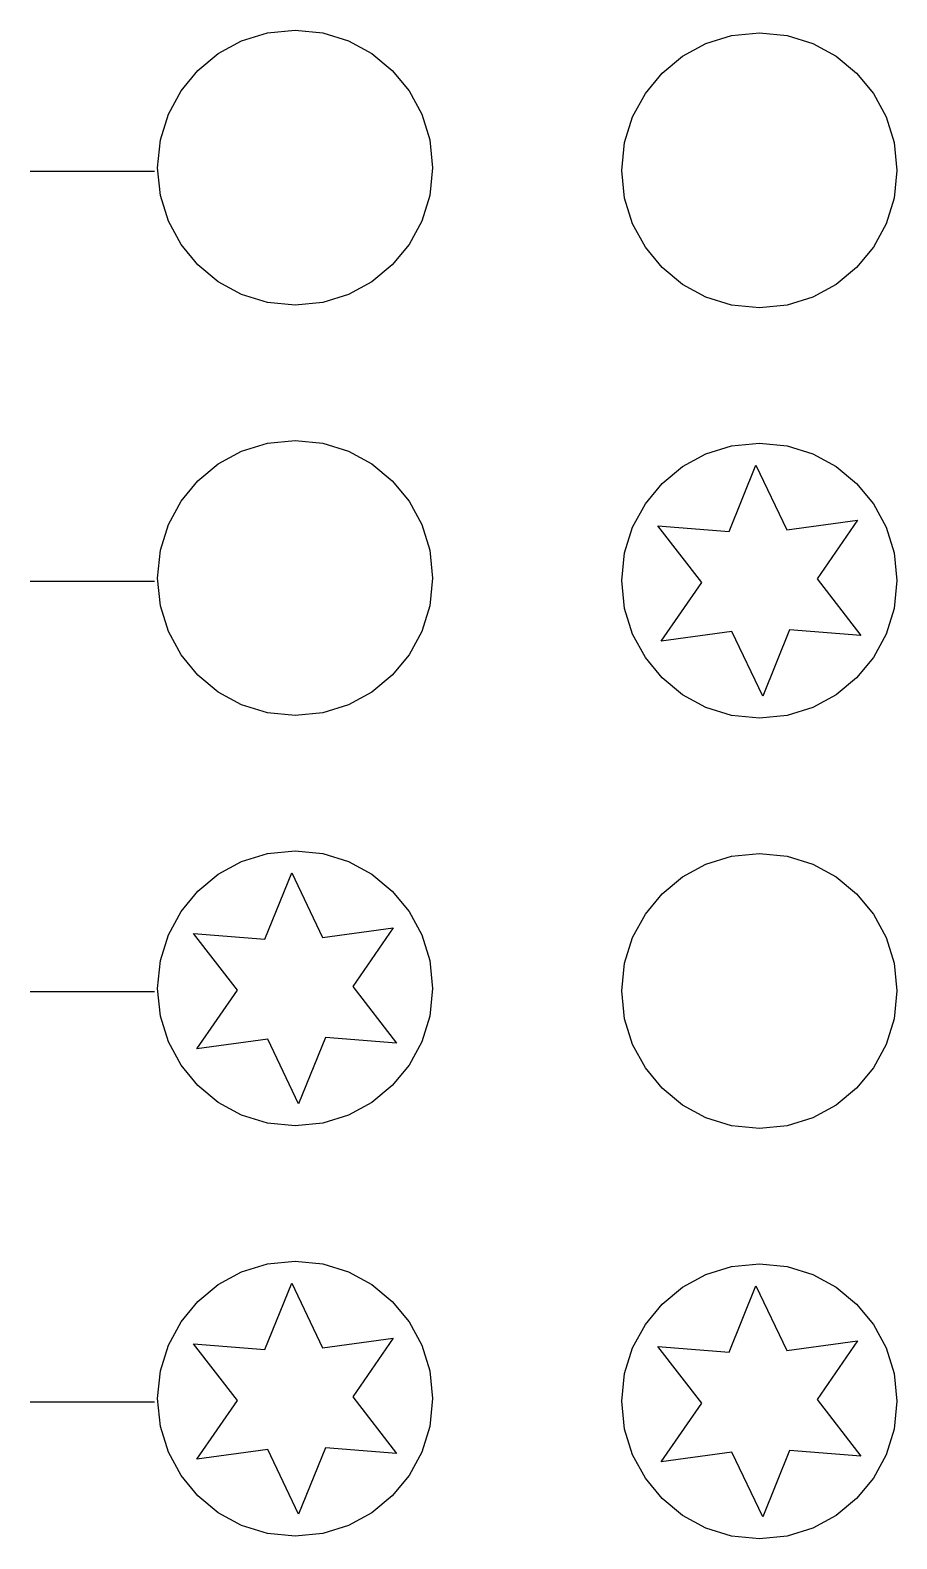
# Model space of a CAD drawing. Extents: x 6.5 to 12.6, y 4.6 to 15.4.
import ezdxf

# ---------------------------------------------------------------- set-up
doc = ezdxf.new("R2010")
doc.units = 0
doc.layers.add('Calque_1', color=7, linetype='CONTINUOUS')

msp = doc.modelspace()

# ---------------------------------------------------------------- linework, layer by layer
at = {"layer": 'Calque_1', "color": 7}
for points in [[(9.329087, 14.40948), (9.309116, 14.21137), (9.251837, 14.02684), (9.161204, 13.85986), (9.041169, 13.71438), (8.895685, 13.59434), (8.728705, 13.50374), (8.544182, 13.44644), (8.34607, 13.42644), (8.147957, 13.44644), (7.963434, 13.50374), (7.796455, 13.59434), (7.650971, 13.71438), (7.530936, 13.85986), (7.440303, 14.02684), (7.383025, 14.21137), (7.363054, 14.40948), (7.383025, 14.60759), (7.440303, 14.79212), (7.530936, 14.9591), (7.650971, 15.10458), (7.796455, 15.22462), (7.963434, 15.31522), (8.147957, 15.37252), (8.34607, 15.39252), (8.544182, 15.37252), (8.728705, 15.31522), (8.895685, 15.22462), (9.041169, 15.10458), (9.161204, 14.9591), (9.251837, 14.79212), (9.309116, 14.60759)], [(12.648548, 14.3905), (12.628578, 14.19239), (12.571298, 14.00786), (12.480668, 13.84088), (12.360633, 13.6954), (12.21515, 13.57536), (12.04817, 13.48476), (11.863647, 13.42746), (11.665535, 13.40746), (11.467422, 13.42746), (11.2829, 13.48476), (11.11592, 13.57536), (10.970436, 13.6954), (10.850401, 13.84088), (10.759771, 14.00786), (10.702491, 14.19239), (10.682521, 14.3905), (10.702491, 14.58861), (10.759771, 14.77313), (10.850401, 14.94011), (10.970436, 15.08559), (11.11592, 15.20563), (11.282899, 15.29623), (11.467421, 15.35353), (11.665532, 15.37353), (11.863643, 15.35353), (12.048165, 15.29623), (12.215143, 15.20563), (12.360627, 15.08559), (12.480662, 14.94011), (12.571292, 14.77313), (12.628572, 14.58861)], [(9.329087, 11.47614), (9.309116, 11.27803), (9.251837, 11.0935), (9.161204, 10.92652), (9.041169, 10.78104), (8.895685, 10.661), (8.728705, 10.5704), (8.544182, 10.5131), (8.34607, 10.4931), (8.147957, 10.5131), (7.963434, 10.5704), (7.796455, 10.661), (7.650971, 10.78104), (7.530936, 10.92652), (7.440303, 11.0935), (7.383025, 11.27803), (7.363054, 11.47614), (7.383025, 11.67425), (7.440303, 11.85878), (7.530936, 12.02576), (7.650971, 12.17124), (7.796455, 12.29128), (7.963434, 12.38188), (8.147957, 12.43918), (8.34607, 12.45918), (8.544182, 12.43918), (8.728705, 12.38188), (8.895685, 12.29128), (9.041169, 12.17124), (9.161204, 12.02576), (9.251837, 11.85878), (9.309116, 11.67425)], [(12.648548, 11.45716), (12.628578, 11.25905), (12.571298, 11.07452), (12.480668, 10.90754), (12.360633, 10.76206), (12.21515, 10.64202), (12.04817, 10.55142), (11.863647, 10.49412), (11.665535, 10.47412), (11.467422, 10.49412), (11.2829, 10.55142), (11.11592, 10.64202), (10.970436, 10.76206), (10.850401, 10.90754), (10.759771, 11.07452), (10.702491, 11.25905), (10.682521, 11.45716), (10.702491, 11.65527), (10.759771, 11.8398), (10.850401, 12.00678), (10.970436, 12.15226), (11.11592, 12.2723), (11.2829, 12.3629), (11.467422, 12.4202), (11.665535, 12.4402), (11.863647, 12.4202), (12.04817, 12.3629), (12.21515, 12.2723), (12.360633, 12.15226), (12.480668, 12.00678), (12.571298, 11.8398), (12.628578, 11.65527)], [(12.391834, 11.06597), (11.882229, 11.10617), (11.689905, 10.63253), (11.469936, 11.09398), (10.963604, 11.02378), (11.253235, 11.44502), (10.939229, 11.84842), (11.448834, 11.80822), (11.64116, 12.28187), (11.861127, 11.82041), (12.367458, 11.89071), (12.077828, 11.46947)], [(9.329087, 8.54283), (9.309116, 8.34472), (9.251837, 8.16019), (9.161204, 7.99321), (9.041169, 7.84773), (8.895685, 7.72769), (8.728705, 7.63709), (8.544182, 7.57979), (8.34607, 7.55979), (8.147957, 7.57979), (7.963434, 7.63709), (7.796455, 7.72769), (7.650971, 7.84773), (7.530936, 7.99321), (7.440303, 8.16019), (7.383025, 8.34472), (7.363054, 8.54283), (7.383025, 8.74094), (7.440303, 8.92547), (7.530936, 9.09245), (7.650971, 9.23793), (7.796455, 9.35797), (7.963434, 9.44857), (8.147957, 9.50587), (8.34607, 9.52587), (8.544182, 9.50587), (8.728705, 9.44857), (8.895685, 9.35797), (9.041169, 9.23793), (9.161204, 9.09245), (9.251837, 8.92547), (9.309116, 8.74094)], [(12.648548, 8.52385), (12.628578, 8.32574), (12.571298, 8.14121), (12.480668, 7.97423), (12.360633, 7.82875), (12.21515, 7.70871), (12.04817, 7.61811), (11.863647, 7.56081), (11.665535, 7.54081), (11.467422, 7.56081), (11.2829, 7.61811), (11.11592, 7.70871), (10.970436, 7.82875), (10.850401, 7.97423), (10.759771, 8.14121), (10.702491, 8.32574), (10.682521, 8.52385), (10.702491, 8.72196), (10.759771, 8.90648), (10.850401, 9.07346), (10.970436, 9.21894), (11.11592, 9.33898), (11.282899, 9.42958), (11.467421, 9.48688), (11.665532, 9.50688), (11.863643, 9.48688), (12.048165, 9.42958), (12.215143, 9.33898), (12.360627, 9.21894), (12.480662, 9.07346), (12.571292, 8.90648), (12.628572, 8.72196)], [(9.072371, 8.15162), (8.562766, 8.19182), (8.370442, 7.71817), (8.150473, 8.17963), (7.644141, 8.10943), (7.933772, 8.53067), (7.619766, 8.93407), (8.129371, 8.89387), (8.321697, 9.36752), (8.541664, 8.90605), (9.047995, 8.97635), (8.758365, 8.55511)], [(9.329087, 5.60949), (9.309116, 5.41138), (9.251837, 5.22685), (9.161204, 5.05987), (9.041169, 4.91439), (8.895685, 4.79435), (8.728705, 4.70375), (8.544182, 4.64645), (8.34607, 4.62645), (8.147957, 4.64645), (7.963434, 4.70375), (7.796455, 4.79435), (7.650971, 4.91439), (7.530936, 5.05987), (7.440303, 5.22685), (7.383025, 5.41138), (7.363054, 5.60949), (7.383025, 5.8076), (7.440303, 5.99213), (7.530936, 6.15911), (7.650971, 6.30459), (7.796455, 6.42463), (7.963435, 6.51523), (8.147957, 6.57253), (8.34607, 6.59253), (8.544182, 6.57253), (8.728705, 6.51523), (8.895685, 6.42463), (9.041169, 6.30459), (9.161204, 6.15911), (9.251837, 5.99213), (9.309116, 5.8076)], [(12.648548, 5.59051), (12.628578, 5.3924), (12.571298, 5.20787), (12.480668, 5.04089), (12.360633, 4.89541), (12.21515, 4.77537), (12.04817, 4.68477), (11.863647, 4.62747), (11.665535, 4.60747), (11.467422, 4.62747), (11.2829, 4.68477), (11.11592, 4.77537), (10.970436, 4.89541), (10.850401, 5.04089), (10.759771, 5.20787), (10.702491, 5.3924), (10.682521, 5.59051), (10.702491, 5.78862), (10.759771, 5.97315), (10.850401, 6.14013), (10.970436, 6.28561), (11.11592, 6.40565), (11.2829, 6.49625), (11.467422, 6.55355), (11.665535, 6.57355), (11.863647, 6.55355), (12.04817, 6.49625), (12.21515, 6.40565), (12.360633, 6.28561), (12.480668, 6.14013), (12.571298, 5.97315), (12.628578, 5.78862)], [(9.072371, 5.21831), (8.562766, 5.25851), (8.370442, 4.78486), (8.150473, 5.24632), (7.644141, 5.17602), (7.933772, 5.59727), (7.619766, 6.00067), (8.129371, 5.96047), (8.321697, 6.43413), (8.541664, 5.97266), (9.047995, 6.04296), (8.758365, 5.62172)], [(12.391834, 5.19932), (11.882229, 5.23952), (11.689905, 4.76588), (11.469936, 5.22733), (10.963604, 5.15703), (11.253235, 5.57827), (10.939229, 5.98167), (11.448834, 5.94147), (11.64116, 6.41512), (11.861127, 5.95366), (12.367458, 6.02386), (12.077828, 5.60262)]]:
    msp.add_lwpolyline(points, close=True, dxfattribs=at)
for points in [[(6.452003, 14.38572), (7.341952, 14.38572)], [(6.452003, 11.4524), (7.341952, 11.4524)], [(6.452003, 8.51907), (7.341952, 8.51907)], [(6.452003, 5.58574), (7.341952, 5.58574)]]:
    msp.add_lwpolyline(points, dxfattribs=at)

doc.saveas('drawing.dxf')
